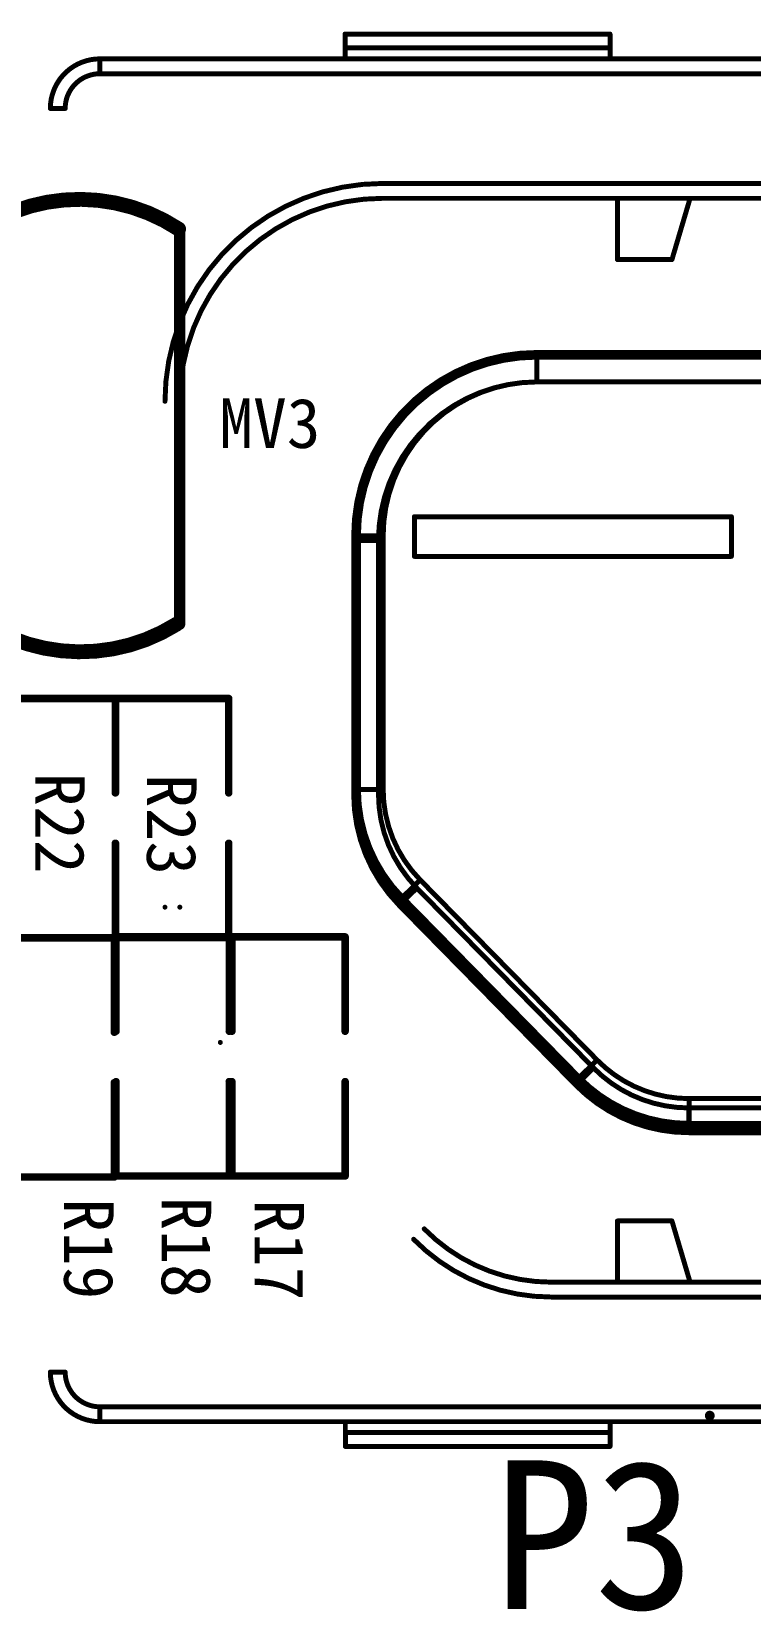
# Model space of a CAD drawing. Extents: x 761 to 1259, y 401 to 597.
# Drawn here: x 1005.3 to 1019.81, y 532.49 to 564.37 of the extents above; entities that cross this region are included whole.
import ezdxf

# ---------------------------------------------------------------- set-up
doc = ezdxf.new("R2010")
doc.units = 0
doc.header["$MEASUREMENT"] = 0
doc.layers.get('0').update_dxf_attribs({"linetype": 'CONTINUOUS'})
doc.layers.add('BOTTOMOVERLAY', color=7, linetype='CONTINUOUS')
doc.layers.add('TOPOVERLAY', color=7, linetype='CONTINUOUS')
doc.styles.get("Standard").update_dxf_attribs({"font": ''})
doc.styles.get('Standard').set_extended_font_data('SimSun')

# ---------------------------------------------------------------- blocks, each defined once
blk = doc.blocks.new('0805_108')
at = {"layer": 'TOPOVERLAY', "const_width": 0.15}
for points in [[(-0.508, 1.143), (-2.413, 1.143)], [(-2.413, -1.143), (-2.413, 1.143)], [(2.413, 1.143), (0.508, 1.143)], [(2.413, -1.143), (2.413, 1.143)], [(-0.508, -1.143), (-2.413, -1.143)], [(2.413, -1.143), (0.508, -1.143)]]:
    blk.add_lwpolyline(points, dxfattribs=at)
at = {"layer": 'TOPOVERLAY', "const_width": 0.075}
for points in [[(-2.451, 1.143, 1), (-2.375, 1.143, 1)], [(-2.451, 1.143, 1), (-2.375, 1.143, 1)], [(-0.546, 1.143, 1), (-0.47, 1.143, 1)], [(0.47, 1.143, 1), (0.546, 1.143, 1)], [(2.375, 1.143, 1), (2.451, 1.143, 1)], [(2.375, 1.143, 1), (2.451, 1.143, 1)], [(-2.451, -1.143, 1), (-2.375, -1.143, 1)], [(-2.451, -1.143, 1), (-2.375, -1.143, 1)], [(-0.546, -1.143, 1), (-0.47, -1.143, 1)], [(0.47, -1.143, 1), (0.546, -1.143, 1)], [(2.375, -1.143, 1), (2.451, -1.143, 1)], [(2.375, -1.143, 1), (2.451, -1.143, 1)]]:
    blk.add_lwpolyline(points, format="xyb", close=True, dxfattribs=at)
blk = doc.blocks.new('0805_109')
at = {"layer": 'TOPOVERLAY', "const_width": 0.15}
for points in [[(-0.508, 1.143), (-2.413, 1.143)], [(-2.413, -1.143), (-2.413, 1.143)], [(2.413, 1.143), (0.508, 1.143)], [(2.413, -1.143), (2.413, 1.143)], [(-0.508, -1.143), (-2.413, -1.143)], [(2.413, -1.143), (0.508, -1.143)]]:
    blk.add_lwpolyline(points, dxfattribs=at)
at = {"layer": 'TOPOVERLAY', "const_width": 0.075}
for points in [[(-2.451, 1.143, 1), (-2.375, 1.143, 1)], [(-2.451, 1.143, 1), (-2.375, 1.143, 1)], [(-0.546, 1.143, 1), (-0.47, 1.143, 1)], [(0.47, 1.143, 1), (0.546, 1.143, 1)], [(2.375, 1.143, 1), (2.451, 1.143, 1)], [(2.375, 1.143, 1), (2.451, 1.143, 1)], [(-2.451, -1.143, 1), (-2.375, -1.143, 1)], [(-2.451, -1.143, 1), (-2.375, -1.143, 1)], [(-0.546, -1.143, 1), (-0.47, -1.143, 1)], [(0.47, -1.143, 1), (0.546, -1.143, 1)], [(2.375, -1.143, 1), (2.451, -1.143, 1)], [(2.375, -1.143, 1), (2.451, -1.143, 1)]]:
    blk.add_lwpolyline(points, format="xyb", close=True, dxfattribs=at)
blk = doc.blocks.new('0805_112')
at = {"layer": 'TOPOVERLAY', "const_width": 0.15}
for points in [[(-0.508, 1.143), (-2.413, 1.143)], [(-2.413, -1.143), (-2.413, 1.143)], [(2.413, 1.143), (0.508, 1.143)], [(2.413, -1.143), (2.413, 1.143)], [(-0.508, -1.143), (-2.413, -1.143)], [(2.413, -1.143), (0.508, -1.143)]]:
    blk.add_lwpolyline(points, dxfattribs=at)
at = {"layer": 'TOPOVERLAY', "const_width": 0.075}
for points in [[(-2.451, 1.143, 1), (-2.375, 1.143, 1)], [(-2.451, 1.143, 1), (-2.375, 1.143, 1)], [(-0.546, 1.143, 1), (-0.47, 1.143, 1)], [(0.47, 1.143, 1), (0.546, 1.143, 1)], [(2.375, 1.143, 1), (2.451, 1.143, 1)], [(2.375, 1.143, 1), (2.451, 1.143, 1)], [(-2.451, -1.143, 1), (-2.375, -1.143, 1)], [(-2.451, -1.143, 1), (-2.375, -1.143, 1)], [(-0.546, -1.143, 1), (-0.47, -1.143, 1)], [(0.47, -1.143, 1), (0.546, -1.143, 1)], [(2.375, -1.143, 1), (2.451, -1.143, 1)], [(2.375, -1.143, 1), (2.451, -1.143, 1)]]:
    blk.add_lwpolyline(points, format="xyb", close=True, dxfattribs=at)
blk = doc.blocks.new('0805_113')
at = {"layer": 'TOPOVERLAY', "const_width": 0.15}
for points in [[(-2.413, 1.143), (-0.508, 1.143)], [(-2.413, 1.143), (-2.413, -1.143)], [(0.508, 1.143), (2.413, 1.143)], [(2.413, 1.143), (2.413, -1.143)], [(-2.413, -1.143), (-0.508, -1.143)], [(0.508, -1.143), (2.413, -1.143)]]:
    blk.add_lwpolyline(points, dxfattribs=at)
at = {"layer": 'TOPOVERLAY', "const_width": 0.075}
for points in [[(-2.451, 1.143, 1), (-2.375, 1.143, 1)], [(-2.451, 1.143, 1), (-2.375, 1.143, 1)], [(-0.546, 1.143, 1), (-0.47, 1.143, 1)], [(0.47, 1.143, 1), (0.546, 1.143, 1)], [(2.375, 1.143, 1), (2.451, 1.143, 1)], [(2.375, 1.143, 1), (2.451, 1.143, 1)], [(-2.451, -1.143, 1), (-2.375, -1.143, 1)], [(-2.451, -1.143, 1), (-2.375, -1.143, 1)], [(-0.546, -1.143, 1), (-0.47, -1.143, 1)], [(0.47, -1.143, 1), (0.546, -1.143, 1)], [(2.375, -1.143, 1), (2.451, -1.143, 1)], [(2.375, -1.143, 1), (2.451, -1.143, 1)]]:
    blk.add_lwpolyline(points, format="xyb", close=True, dxfattribs=at)
blk = doc.blocks.new('0805_114')
at = {"layer": 'TOPOVERLAY', "const_width": 0.15}
for points in [[(-2.413, 1.143), (-0.508, 1.143)], [(-2.413, 1.143), (-2.413, -1.143)], [(0.508, 1.143), (2.413, 1.143)], [(2.413, 1.143), (2.413, -1.143)], [(-2.413, -1.143), (-0.508, -1.143)], [(0.508, -1.143), (2.413, -1.143)]]:
    blk.add_lwpolyline(points, dxfattribs=at)
at = {"layer": 'TOPOVERLAY', "const_width": 0.075}
for points in [[(-2.451, 1.143, 1), (-2.375, 1.143, 1)], [(-2.451, 1.143, 1), (-2.375, 1.143, 1)], [(-0.546, 1.143, 1), (-0.47, 1.143, 1)], [(0.47, 1.143, 1), (0.546, 1.143, 1)], [(2.375, 1.143, 1), (2.451, 1.143, 1)], [(2.375, 1.143, 1), (2.451, 1.143, 1)], [(-2.451, -1.143, 1), (-2.375, -1.143, 1)], [(-2.451, -1.143, 1), (-2.375, -1.143, 1)], [(-0.546, -1.143, 1), (-0.47, -1.143, 1)], [(0.47, -1.143, 1), (0.546, -1.143, 1)], [(2.375, -1.143, 1), (2.451, -1.143, 1)], [(2.375, -1.143, 1), (2.451, -1.143, 1)]]:
    blk.add_lwpolyline(points, format="xyb", close=True, dxfattribs=at)
blk = doc.blocks.new('MV_135')
at = {"layer": 'TOPOVERLAY', "const_width": 0.3}
for points in [[(-4.009, -1.964, -0.29277), (-3.966, 1.981)], [(4.009, 1.938, -0.29277), (3.966, -2.007)]]:
    blk.add_lwpolyline(points, format="xyb", dxfattribs=at)
at = {"layer": 'TOPOVERLAY'}
for points, const_width in [([(-4.041, 1.981, 1), (-3.891, 1.981, 1)], 0.15), ([(-4.023, 2, 1), (-3.908, 2, 1)], 0.115), ([(3.934, 1.938, 1), (4.084, 1.938, 1)], 0.15), ([(3.952, 2, 1), (4.067, 2, 1)], 0.115), ([(-4.084, -1.964, 1), (-3.934, -1.964, 1)], 0.15), ([(-4.067, -2, 1), (-3.952, -2, 1)], 0.115), ([(3.891, -2.007, 1), (4.041, -2.007, 1)], 0.15), ([(3.908, -2, 1), (4.023, -2, 1)], 0.115)]:
    blk.add_lwpolyline(points, format="xyb", close=True, dxfattribs=dict(at, const_width=const_width))
at = {"layer": 'TOPOVERLAY', "const_width": 0.23}
for points in [[(4.009, 2), (-3.966, 2)], [(3.966, -2), (-4.009, -2)]]:
    blk.add_lwpolyline(points, dxfattribs=at)

msp = doc.modelspace()

# ---------------------------------------------------------------- linework, layer by layer
at = {"layer": 'BOTTOMOVERLAY', "const_width": 0.1}
msp.add_lwpolyline([(1018.966, 536.487, 1), (1019.016, 536.401, 1)], format="xyb", close=True, dxfattribs=at)
msp.add_lwpolyline([(1018.966, 536.487, 1), (1019.016, 536.401, 1)], format="xyb", close=True, dxfattribs=at)
at = {"layer": 'TOPOVERLAY', "const_width": 0.1}
for points in [[(1011.627, 564.323), (1016.977, 564.323)], [(1011.627, 563.823), (1011.627, 564.323)], [(1016.977, 563.823), (1016.977, 564.323)], [(1011.627, 564.043), (1016.977, 564.043)], [(1006.677, 563.823), (1039.777, 563.823)], [(1006.677, 563.523), (1006.677, 563.823)], [(1006.677, 563.523), (1039.777, 563.523)], [(1005.677, 562.823), (1005.977, 562.823)], [(1012.387, 561.309), (1034.067, 561.309)], [(1012.387, 561.009), (1034.067, 561.009)], [(1017.127, 559.773), (1017.127, 560.994)], [(1018.227, 559.773), (1018.589, 560.994)], [(1017.127, 559.773), (1018.227, 559.773)], [(1015.502, 557.898), (1030.952, 557.898)], [(1015.502, 557.304), (1015.502, 557.898)], [(1015.502, 557.804), (1030.952, 557.804)], [(1015.502, 557.304), (1015.502, 557.804)], [(1015.502, 557.804), (1030.952, 557.804)], [(1015.502, 557.304), (1030.952, 557.304)], [(1015.502, 557.304), (1030.952, 557.304)], [(1013.027, 554.584), (1019.427, 554.584)], [(1013.027, 553.784), (1013.027, 554.584)], [(1019.427, 553.784), (1019.427, 554.584)], [(1011.802, 554.198), (1012.397, 554.198)], [(1011.802, 549.082), (1011.802, 554.198)], [(1011.802, 554.104), (1012.302, 554.104)], [(1011.802, 548.984), (1011.802, 554.104)], [(1011.897, 549.082), (1011.897, 554.198)], [(1012.302, 548.984), (1012.302, 554.104)], [(1012.397, 549.082), (1012.397, 554.198)], [(1013.027, 553.784), (1019.427, 553.784)], [(1011.802, 549.082), (1012.397, 549.082)], [(1012.72, 546.839), (1013.144, 547.256)], [(1012.72, 546.741), (1013.077, 547.091)], [(1013.077, 547.091), (1016.644, 543.461)], [(1013.144, 547.256), (1016.715, 543.622)], [(1012.72, 546.839), (1016.291, 543.205)], [(1012.72, 546.741), (1016.287, 543.111)], [(1012.787, 546.906), (1016.358, 543.271)], [(1016.291, 543.205), (1016.715, 543.622)], [(1016.287, 543.111), (1016.644, 543.461)], [(1018.57, 542.654), (1027.885, 542.654)], [(1018.57, 542.154), (1018.57, 542.654)], [(1018.574, 542.842), (1027.881, 542.842)], [(1018.574, 542.248), (1018.574, 542.842)], [(1018.574, 542.342), (1027.881, 542.342)], [(1018.574, 542.248), (1027.881, 542.248)], [(1018.57, 542.154), (1027.885, 542.154)], [(1017.127, 540.373), (1018.227, 540.373)], [(1017.127, 539.152), (1017.127, 540.373)], [(1018.227, 540.373), (1018.589, 539.152)], [(1015.79, 539.138), (1030.664, 539.138)], [(1015.79, 538.838), (1030.664, 538.838)], [(1005.677, 537.323), (1005.977, 537.323)], [(1006.677, 536.323), (1006.677, 536.623)], [(1006.677, 536.623), (1039.777, 536.623)], [(1006.677, 536.323), (1039.777, 536.323)], [(1011.633, 536.103), (1011.633, 536.323)], [(1016.977, 535.823), (1016.977, 536.323)], [(1011.633, 536.103), (1016.977, 536.103)], [(1011.634, 535.823), (1011.634, 536.103)], [(1011.634, 535.823), (1016.977, 535.823)]]:
    msp.add_lwpolyline(points, dxfattribs=at)
at = {"layer": 'TOPOVERLAY', "const_width": 0.05}
for points in [[(1011.602, 564.323, 1), (1011.652, 564.323, 1)], [(1011.602, 564.323, 1), (1011.652, 564.323, 1)], [(1016.952, 564.323, 1), (1017.002, 564.323, 1)], [(1016.952, 564.323, 1), (1017.002, 564.323, 1)], [(1011.602, 564.043, 1), (1011.652, 564.043, 1)], [(1016.952, 564.043, 1), (1017.002, 564.043, 1)], [(1006.652, 563.823, 1), (1006.702, 563.823, 1)], [(1006.652, 563.823, 1), (1006.702, 563.823, 1)], [(1006.652, 563.823, 1), (1006.702, 563.823, 1)], [(1011.602, 563.823, 1), (1011.652, 563.823, 1)], [(1016.952, 563.823, 1), (1017.002, 563.823, 1)], [(1006.652, 563.523, 1), (1006.702, 563.523, 1)], [(1006.652, 563.523, 1), (1006.702, 563.523, 1)], [(1006.652, 563.523, 1), (1006.702, 563.523, 1)], [(1005.652, 562.823, 1), (1005.702, 562.823, 1)], [(1005.652, 562.823, 1), (1005.702, 562.823, 1)], [(1005.652, 562.823, 1), (1005.702, 562.823, 1)], [(1005.952, 562.823, 1), (1006.002, 562.823, 1)], [(1005.952, 562.823, 1), (1006.002, 562.823, 1)], [(1005.952, 562.823, 1), (1006.002, 562.823, 1)], [(1012.362, 561.309, 1), (1012.412, 561.309, 1)], [(1012.362, 561.309, 1), (1012.412, 561.309, 1)], [(1012.362, 561.009, 1), (1012.412, 561.009, 1)], [(1012.362, 561.009, 1), (1012.412, 561.009, 1)], [(1017.102, 560.994, 1), (1017.152, 560.994, 1)], [(1018.564, 560.994, 1), (1018.614, 560.994, 1)], [(1017.102, 559.773, 1), (1017.152, 559.773, 1)], [(1017.102, 559.773, 1), (1017.152, 559.773, 1)], [(1018.202, 559.773, 1), (1018.252, 559.773, 1)], [(1018.202, 559.773, 1), (1018.252, 559.773, 1)], [(1015.477, 557.898, 1), (1015.527, 557.898, 1)], [(1015.477, 557.898, 1), (1015.527, 557.898, 1)], [(1015.477, 557.898, 1), (1015.527, 557.898, 1)], [(1015.477, 557.804, 1), (1015.527, 557.804, 1)], [(1015.477, 557.804, 1), (1015.527, 557.804, 1)], [(1015.477, 557.804, 1), (1015.527, 557.804, 1)], [(1015.477, 557.804, 1), (1015.527, 557.804, 1)], [(1015.477, 557.804, 1), (1015.527, 557.804, 1)], [(1015.477, 557.304, 1), (1015.527, 557.304, 1)], [(1015.477, 557.304, 1), (1015.527, 557.304, 1)], [(1015.477, 557.304, 1), (1015.527, 557.304, 1)], [(1015.477, 557.304, 1), (1015.527, 557.304, 1)], [(1015.477, 557.304, 1), (1015.527, 557.304, 1)], [(1015.477, 557.304, 1), (1015.527, 557.304, 1)], [(1007.967, 556.913, 1), (1008.017, 556.913, 1)], [(1007.967, 556.913, 1), (1008.017, 556.913, 1)], [(1008.267, 556.913, 1), (1008.317, 556.913, 1)], [(1008.267, 556.913, 1), (1008.317, 556.913, 1)], [(1013.002, 554.584, 1), (1013.052, 554.584, 1)], [(1013.002, 554.584, 1), (1013.052, 554.584, 1)], [(1019.402, 554.584, 1), (1019.452, 554.584, 1)], [(1019.402, 554.584, 1), (1019.452, 554.584, 1)], [(1011.777, 554.198, 1), (1011.827, 554.198, 1)], [(1011.777, 554.198, 1), (1011.827, 554.198, 1)], [(1011.777, 554.198, 1), (1011.827, 554.198, 1)], [(1011.777, 554.104, 1), (1011.827, 554.104, 1)], [(1011.777, 554.104, 1), (1011.827, 554.104, 1)], [(1011.777, 554.104, 1), (1011.827, 554.104, 1)], [(1011.872, 554.198, 1), (1011.922, 554.198, 1)], [(1011.872, 554.198, 1), (1011.922, 554.198, 1)], [(1012.277, 554.104, 1), (1012.327, 554.104, 1)], [(1012.277, 554.104, 1), (1012.327, 554.104, 1)], [(1012.277, 554.104, 1), (1012.327, 554.104, 1)], [(1012.372, 554.198, 1), (1012.422, 554.198, 1)], [(1012.372, 554.198, 1), (1012.422, 554.198, 1)], [(1012.372, 554.198, 1), (1012.422, 554.198, 1)], [(1013.002, 553.784, 1), (1013.052, 553.784, 1)], [(1013.002, 553.784, 1), (1013.052, 553.784, 1)], [(1019.402, 553.784, 1), (1019.452, 553.784, 1)], [(1019.402, 553.784, 1), (1019.452, 553.784, 1)], [(1011.777, 549.082, 1), (1011.827, 549.082, 1)], [(1011.777, 549.082, 1), (1011.827, 549.082, 1)], [(1011.777, 549.082, 1), (1011.827, 549.082, 1)], [(1011.777, 548.984, 1), (1011.827, 548.984, 1)], [(1011.777, 548.984, 1), (1011.827, 548.984, 1)], [(1011.872, 549.082, 1), (1011.922, 549.082, 1)], [(1011.872, 549.082, 1), (1011.922, 549.082, 1)], [(1012.277, 548.984, 1), (1012.327, 548.984, 1)], [(1012.277, 548.984, 1), (1012.327, 548.984, 1)], [(1012.372, 549.082, 1), (1012.422, 549.082, 1)], [(1012.372, 549.082, 1), (1012.422, 549.082, 1)], [(1012.372, 549.082, 1), (1012.422, 549.082, 1)], [(1013.052, 547.091, 1), (1013.102, 547.091, 1)], [(1013.052, 547.091, 1), (1013.102, 547.091, 1)], [(1013.052, 547.091, 1), (1013.102, 547.091, 1)], [(1013.119, 547.256, 1), (1013.169, 547.256, 1)], [(1013.119, 547.256, 1), (1013.169, 547.256, 1)], [(1013.119, 547.256, 1), (1013.169, 547.256, 1)], [(1007.967, 546.705, 1), (1008.017, 546.705, 1)], [(1007.967, 546.705, 1), (1008.017, 546.705, 1)], [(1008.267, 546.705, 1), (1008.317, 546.705, 1)], [(1008.267, 546.705, 1), (1008.317, 546.705, 1)], [(1012.695, 546.839, 1), (1012.745, 546.839, 1)], [(1012.695, 546.839, 1), (1012.745, 546.839, 1)], [(1012.695, 546.839, 1), (1012.745, 546.839, 1)], [(1012.695, 546.741, 1), (1012.745, 546.741, 1)], [(1012.695, 546.741, 1), (1012.745, 546.741, 1)], [(1012.695, 546.741, 1), (1012.745, 546.741, 1)], [(1012.762, 546.906, 1), (1012.812, 546.906, 1)], [(1012.762, 546.906, 1), (1012.812, 546.906, 1)], [(1009.298, 544.185, 1), (1009.348, 544.185, 1)], [(1009.298, 544.185, 1), (1009.348, 544.185, 1)], [(1009.084, 543.975, 1), (1009.134, 543.975, 1)], [(1009.084, 543.975, 1), (1009.134, 543.975, 1)], [(1016.69, 543.622, 1), (1016.74, 543.622, 1)], [(1016.69, 543.622, 1), (1016.74, 543.622, 1)], [(1016.69, 543.622, 1), (1016.74, 543.622, 1)], [(1016.266, 543.205, 1), (1016.316, 543.205, 1)], [(1016.266, 543.205, 1), (1016.316, 543.205, 1)], [(1016.266, 543.205, 1), (1016.316, 543.205, 1)], [(1016.333, 543.271, 1), (1016.383, 543.271, 1)], [(1016.333, 543.271, 1), (1016.383, 543.271, 1)], [(1016.619, 543.461, 1), (1016.669, 543.461, 1)], [(1016.619, 543.461, 1), (1016.669, 543.461, 1)], [(1016.619, 543.461, 1), (1016.669, 543.461, 1)], [(1016.262, 543.111, 1), (1016.312, 543.111, 1)], [(1016.262, 543.111, 1), (1016.312, 543.111, 1)], [(1016.262, 543.111, 1), (1016.312, 543.111, 1)], [(1018.545, 542.654, 1), (1018.595, 542.654, 1)], [(1018.545, 542.654, 1), (1018.595, 542.654, 1)], [(1018.545, 542.654, 1), (1018.595, 542.654, 1)], [(1018.549, 542.842, 1), (1018.599, 542.842, 1)], [(1018.549, 542.842, 1), (1018.599, 542.842, 1)], [(1018.549, 542.842, 1), (1018.599, 542.842, 1)], [(1018.549, 542.342, 1), (1018.599, 542.342, 1)], [(1018.549, 542.342, 1), (1018.599, 542.342, 1)], [(1018.549, 542.248, 1), (1018.599, 542.248, 1)], [(1018.549, 542.248, 1), (1018.599, 542.248, 1)], [(1018.549, 542.248, 1), (1018.599, 542.248, 1)], [(1018.545, 542.154, 1), (1018.595, 542.154, 1)], [(1018.545, 542.154, 1), (1018.595, 542.154, 1)], [(1018.545, 542.154, 1), (1018.595, 542.154, 1)], [(1017.102, 540.373, 1), (1017.152, 540.373, 1)], [(1017.102, 540.373, 1), (1017.152, 540.373, 1)], [(1018.202, 540.373, 1), (1018.252, 540.373, 1)], [(1018.202, 540.373, 1), (1018.252, 540.373, 1)], [(1012.987, 540.003, 1), (1013.037, 540.003, 1)], [(1012.987, 540.003, 1), (1013.037, 540.003, 1)], [(1013.201, 540.213, 1), (1013.251, 540.213, 1)], [(1013.201, 540.213, 1), (1013.251, 540.213, 1)], [(1015.765, 539.138, 1), (1015.815, 539.138, 1)], [(1015.765, 539.138, 1), (1015.815, 539.138, 1)], [(1017.102, 539.152, 1), (1017.152, 539.152, 1)], [(1018.564, 539.152, 1), (1018.614, 539.152, 1)], [(1015.765, 538.838, 1), (1015.815, 538.838, 1)], [(1015.765, 538.838, 1), (1015.815, 538.838, 1)], [(1005.652, 537.323, 1), (1005.702, 537.323, 1)], [(1005.652, 537.323, 1), (1005.702, 537.323, 1)], [(1005.652, 537.323, 1), (1005.702, 537.323, 1)], [(1005.952, 537.323, 1), (1006.002, 537.323, 1)], [(1005.952, 537.323, 1), (1006.002, 537.323, 1)], [(1005.952, 537.323, 1), (1006.002, 537.323, 1)], [(1006.652, 536.623, 1), (1006.702, 536.623, 1)], [(1006.652, 536.623, 1), (1006.702, 536.623, 1)], [(1006.652, 536.623, 1), (1006.702, 536.623, 1)], [(1006.652, 536.323, 1), (1006.702, 536.323, 1)], [(1006.652, 536.323, 1), (1006.702, 536.323, 1)], [(1006.652, 536.323, 1), (1006.702, 536.323, 1)], [(1011.608, 536.323, 1), (1011.658, 536.323, 1)], [(1016.952, 536.323, 1), (1017.002, 536.323, 1)], [(1011.608, 536.103, 1), (1011.658, 536.103, 1)], [(1011.608, 536.103, 1), (1011.658, 536.103, 1)], [(1011.609, 536.103, 1), (1011.659, 536.103, 1)], [(1016.952, 536.103, 1), (1017.002, 536.103, 1)], [(1011.609, 535.823, 1), (1011.659, 535.823, 1)], [(1011.609, 535.823, 1), (1011.659, 535.823, 1)], [(1016.952, 535.823, 1), (1017.002, 535.823, 1)], [(1016.952, 535.823, 1), (1017.002, 535.823, 1)]]:
    msp.add_lwpolyline(points, format="xyb", close=True, dxfattribs=at)
at = {"layer": 'TOPOVERLAY', "const_width": 0.1}
for points in [[(1005.677, 562.823, -0.414214), (1006.677, 563.823)], [(1005.977, 562.823, -0.414214), (1006.677, 563.523)], [(1007.992, 556.913, -0.414214), (1012.387, 561.309)], [(1008.292, 556.913, -0.414214), (1012.387, 561.009)], [(1011.802, 554.198, -0.414214), (1015.502, 557.898)], [(1011.802, 554.104, -0.414214), (1015.502, 557.804)], [(1011.897, 554.198, -0.414214), (1015.502, 557.804)], [(1012.302, 554.104, -0.414214), (1015.502, 557.304)], [(1012.397, 554.198, -0.414214), (1015.502, 557.304)], [(1012.72, 546.839, -0.196645), (1011.802, 549.082)], [(1012.72, 546.741, -0.196645), (1011.802, 548.984)], [(1012.787, 546.906, -0.196645), (1011.897, 549.082)], [(1013.077, 547.091, -0.196645), (1012.302, 548.984)], [(1013.144, 547.256, -0.196645), (1012.397, 549.082)], [(1018.574, 542.842, -0.201181), (1016.715, 543.622)], [(1018.574, 542.248, -0.201181), (1016.291, 543.205)], [(1018.574, 542.342, -0.201181), (1016.358, 543.271)], [(1018.57, 542.654, -0.201181), (1016.644, 543.461)], [(1018.57, 542.154, -0.201181), (1016.287, 543.111)], [(1015.79, 538.838, -0.201181), (1013.012, 540.003)], [(1015.79, 539.138, -0.201181), (1013.226, 540.213)], [(1006.677, 536.323, -0.414214), (1005.677, 537.323)], [(1006.677, 536.623, -0.414214), (1005.977, 537.323)]]:
    msp.add_lwpolyline(points, format="xyb", dxfattribs=at)

# ---------------------------------------------------------------- block references
for name, p, rotation in [('MV_135', (1006.286, 556.423), 270), ('0805_109', (1005.846, 548.503), 270), ('0805_108', (1008.136, 548.503), 270), ('0805_112', (1005.826, 543.673), 90), ('0805_113', (1008.146, 543.693), 270), ('0805_114', (1010.486, 543.693), 90)]:
    msp.add_blockref(name, p, dxfattribs=dict(rotation=rotation))

# ---------------------------------------------------------------- texts
at = {"layer": 'TOPOVERLAY'}
for s, height, rotation, p in [('MV3', 1, 360, (1009.09, 555.971)), ('R22', 1, 270, (1005.373, 549.423)), ('R23', 1, 270, (1007.629, 549.393)), ('R19', 1, 270, (1005.956, 540.833)), ('R18', 1, 270, (1007.926, 540.863)), ('R17', 1, 270, (1009.8, 540.811)), ('P3', 3, 360, (1014.616, 532.543))]:
    msp.add_text(s, height=height, rotation=rotation, dxfattribs=at).set_placement(p)

doc.saveas('drawing.dxf')
